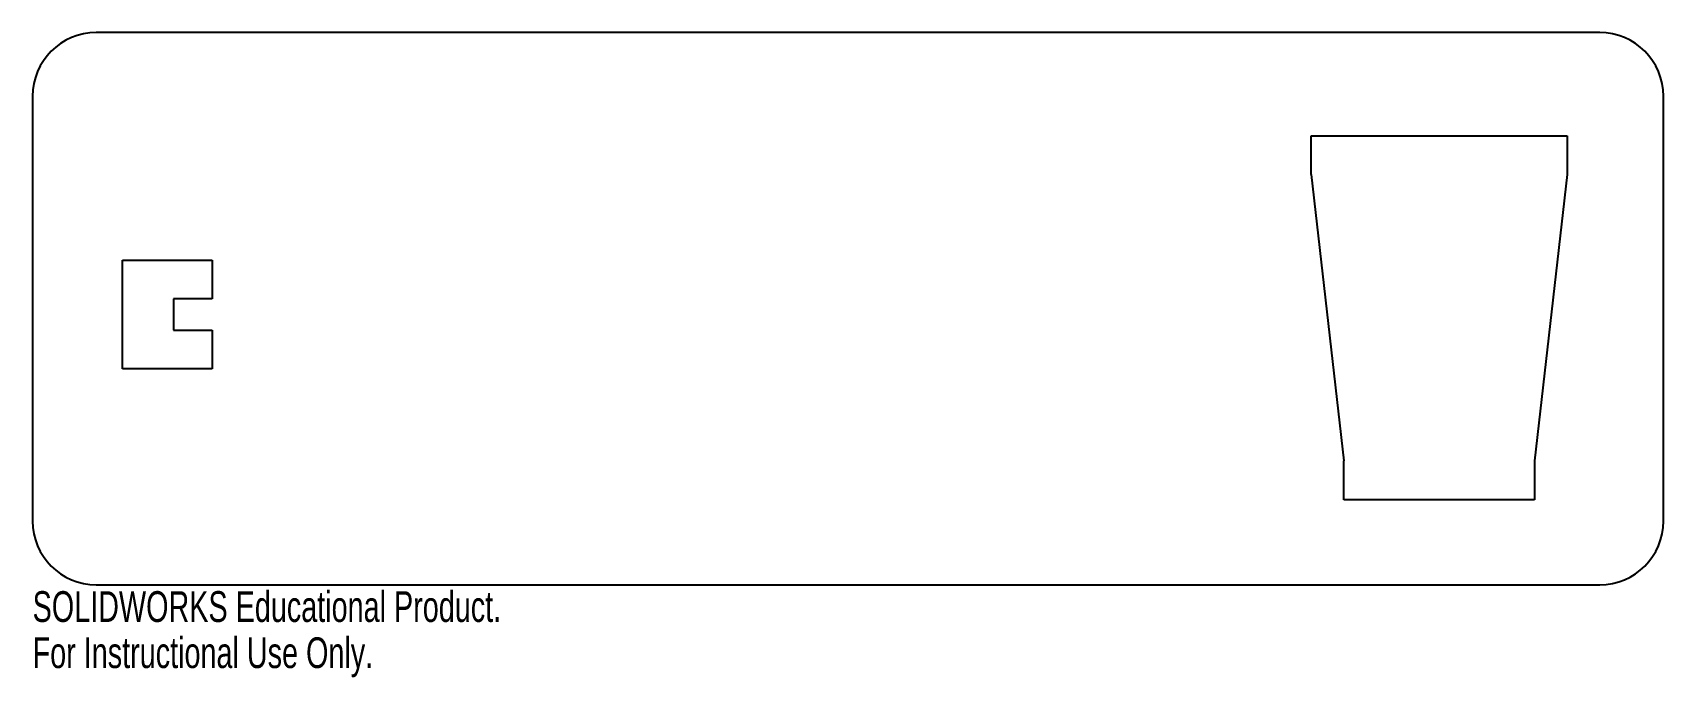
# Model space of a CAD drawing. Header units: millimetres. Extents: x -221 to 35, y 20 to 122.
import ezdxf

# ---------------------------------------------------------------- set-up
doc = ezdxf.new("R2010")
doc.units = ezdxf.units.MM
doc.styles.add('SLDTEXTSTYLE0', font='TXT', dxfattribs={"width": 0.7})

msp = doc.modelspace()

# ---------------------------------------------------------------- linework, layer by layer
at = {"color": 7, "linetype": 'Continuous', "lineweight": 25}
for p, q in [((25.25, 121.8), (-211.2, 121.8)), ((-221.2, 111.8), (-221.2, 45.04)), ((35.25, 45.04), (35.25, 111.8)), ((-20.13, 105.6), (20.13, 105.6)), ((-20.13, 99.5), (-20.13, 105.6)), ((20.13, 105.6), (20.13, 99.5)), ((-20.13, 99.5), (-15, 54.5)), ((20.13, 99.5), (15, 54.5)), ((-207.05, 86.05), (-192.95, 86.05)), ((-207.05, 68.95), (-207.05, 86.05)), ((-192.95, 86.05), (-192.95, 79.95)), ((-199.05, 79.95), (-199.05, 75.05)), ((-192.95, 79.95), (-199.05, 79.95)), ((-199.05, 75.05), (-192.95, 75.05)), ((-192.95, 75.05), (-192.95, 68.95)), ((-192.95, 68.95), (-207.05, 68.95)), ((-15, 48.4), (-15, 54.5)), ((15, 54.5), (15, 48.4)), ((15, 48.4), (-15, 48.4)), ((-211.2, 35.04), (25.25, 35.04))]:
    msp.add_line(p, q, dxfattribs=at)
for centre, start, end in [((-211.2, 111.8), 90, 180), ((25.25, 111.8), 0, 90), ((-211.2, 45.04), 180, 270), ((25.25, 45.04), 270, 0)]:
    msp.add_arc(centre, 10, start, end, dxfattribs=at)

# ---------------------------------------------------------------- texts
at = {"color": 7, "linetype": 'Continuous', "char_height": 4.8336, "attachment_point": 1, "style": 'SLDTEXTSTYLE0'}
for s, insert in [('SOLIDWORKS Educational Product.', (-221.2, 34.02)), ('For Instructional Use Only.', (-221.2, 26.77))]:
    msp.add_mtext(s, dxfattribs=dict(at, insert=insert))

doc.saveas('drawing.dxf')
